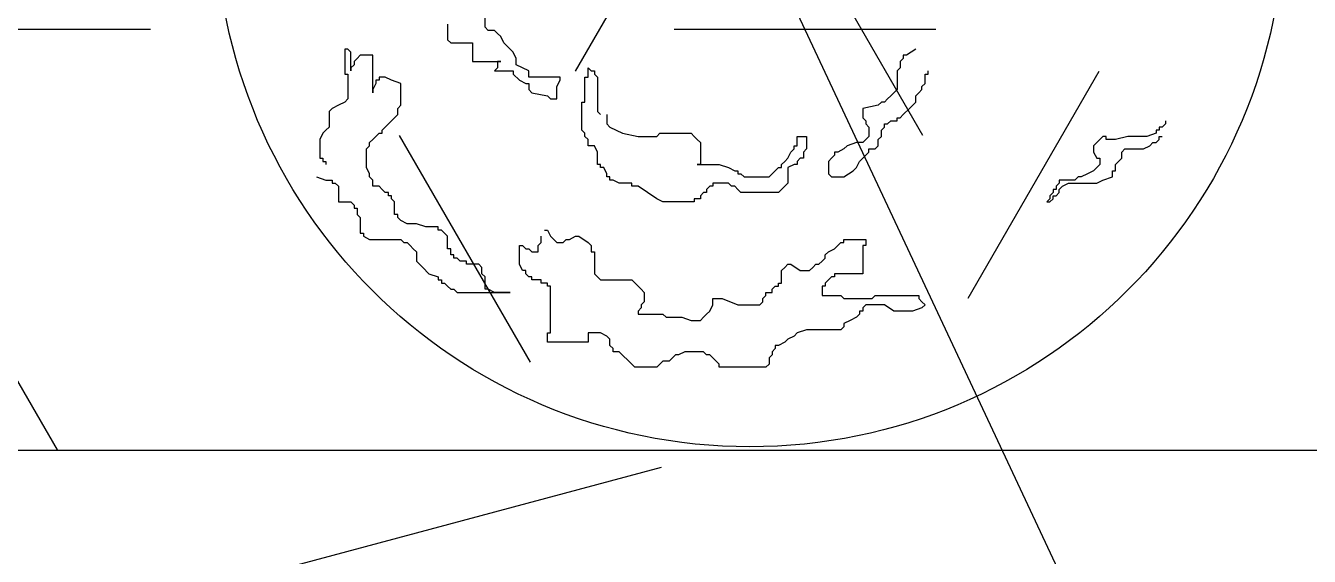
# Model space of a CAD drawing. Extents: x 941299 to 942979, y 2579300 to 2579597.
# Drawn here: x 942005.041 to 942008.934, y 2579401.559 to 2579403.168 of the extents above; entities that cross this region are included whole.
import ezdxf

# ---------------------------------------------------------------- set-up
doc = ezdxf.new("R2010")
doc.units = 0
for name, color, linetype in [('fz', 7, 'CONTINUOUS'), ('尺寸标注', 2, 'CONTINUOUS'), ('绿化工程', 3, 'CONTINUOUS')]:
    doc.layers.add(name, color=color, linetype=linetype)

# ---------------------------------------------------------------- blocks, each defined once
blk = doc.blocks.new('hg')
at = {"layer": '绿化工程', "color": 3}
for p, q in [((-0.8028, -0.3482), (-0.8028, -0.2442)), ((-0.9164, -0.3388), (-0.9164, -0.3861)), ((-0.7934, -0.3577), (-0.8028, -0.3482)), ((-0.9164, -0.3861), (-0.9069, -0.3955)), ((-0.7744, -0.3577), (-0.7934, -0.3577)), ((-0.765, -0.3672), (-0.7744, -0.3577)), ((-0.7555, -0.3766), (-0.765, -0.3672)), ((-0.7461, -0.3955), (-0.7555, -0.3766)), ((-1.2192, -0.4144), (-1.2286, -0.4144)), ((-1.2286, -0.4144), (-1.2286, -0.4901)), ((-1.2097, -0.4239), (-1.2192, -0.4144)), ((-1.2097, -0.4806), (-1.2097, -0.4239)), ((-0.9069, -0.3955), (-0.8407, -0.3955)), ((-0.8407, -0.3955), (-0.8407, -0.4523)), ((-0.7366, -0.405), (-0.7461, -0.3955)), ((-0.7177, -0.4239), (-0.7366, -0.405)), ((-0.7082, -0.4428), (-0.7177, -0.4239)), ((0.503, -0.4144), (0.4746, -0.4333)), ((-1.2002, -0.4617), (-1.2097, -0.4712)), ((-1.1908, -0.4428), (-1.2002, -0.4523)), ((-1.2002, -0.4523), (-1.2002, -0.4617)), ((-1.1813, -0.4333), (-1.1908, -0.4428)), ((-1.1435, -0.4333), (-1.1813, -0.4333)), ((-1.1435, -0.5468), (-1.1435, -0.4333)), ((-0.8407, -0.4523), (-0.7555, -0.4523)), ((-0.7555, -0.4523), (-0.765, -0.4523)), ((-0.765, -0.4523), (-0.765, -0.4712)), ((-0.7082, -0.4617), (-0.7082, -0.4428)), ((-0.6893, -0.4712), (-0.7082, -0.4617)), ((0.4651, -0.4428), (0.4557, -0.4523)), ((0.4557, -0.4523), (0.4557, -0.4712)), ((0.4746, -0.4333), (0.4651, -0.4333)), ((0.4651, -0.4333), (0.4651, -0.4428)), ((-1.2286, -0.4901), (-1.2192, -0.4901)), ((-1.2192, -0.4901), (-1.2192, -0.5657)), ((-1.2097, -0.4712), (-1.2097, -0.4806)), ((-1.1056, -0.4995), (-1.1245, -0.4995)), ((-1.1245, -0.4995), (-1.1245, -0.509)), ((-1.0867, -0.509), (-1.1056, -0.4995)), ((-0.765, -0.4712), (-0.7744, -0.4806)), ((-0.7744, -0.4806), (-0.7177, -0.4806)), ((-0.7177, -0.4806), (-0.7177, -0.4901)), ((-0.7177, -0.4901), (-0.6987, -0.509)), ((-0.6704, -0.4806), (-0.6893, -0.4712)), ((-0.6704, -0.4995), (-0.6704, -0.4806)), ((-0.5757, -0.4995), (-0.6704, -0.4995)), ((-0.5757, -0.509), (-0.5757, -0.4995)), ((-0.5, -0.5752), (-0.5, -0.4995)), ((-0.5, -0.4995), (-0.4906, -0.4995)), ((-0.4906, -0.4995), (-0.4906, -0.4712)), ((-0.4906, -0.4712), (-0.4811, -0.4806)), ((-0.4811, -0.4806), (-0.4716, -0.4806)), ((-0.4716, -0.4806), (-0.4716, -0.4901)), ((-0.4716, -0.4901), (-0.4622, -0.4995)), ((-0.4622, -0.4995), (-0.4622, -0.6036)), ((0.4557, -0.4712), (0.4462, -0.4806)), ((0.4462, -0.4806), (0.4462, -0.5374)), ((0.5314, -0.5185), (0.5314, -0.4901)), ((0.5314, -0.4901), (0.5408, -0.4901)), ((0.5408, -0.4901), (0.5408, -0.4806)), ((-1.134, -0.5185), (-1.1435, -0.5374)), ((-1.1435, -0.5374), (-1.1435, -0.5468)), ((-1.1245, -0.509), (-1.134, -0.509)), ((-1.134, -0.509), (-1.134, -0.5185)), ((-1.0583, -0.5185), (-1.0867, -0.509)), ((-1.0583, -0.5846), (-1.0583, -0.5185)), ((-0.6987, -0.509), (-0.6798, -0.5185)), ((-0.6798, -0.5185), (-0.6704, -0.5185)), ((-0.6704, -0.5185), (-0.6704, -0.5374)), ((-0.6704, -0.5374), (-0.6609, -0.5468)), ((-0.5852, -0.5279), (-0.5757, -0.509)), ((-0.5852, -0.5657), (-0.5852, -0.5279)), ((0.4462, -0.5374), (0.4273, -0.5563)), ((0.5124, -0.5468), (0.5219, -0.5374)), ((0.5219, -0.5279), (0.5314, -0.5185)), ((0.5219, -0.5374), (0.5219, -0.5279)), ((-1.2286, -0.5752), (-1.2476, -0.5846)), ((-1.2192, -0.5657), (-1.2286, -0.5752)), ((-0.6609, -0.5468), (-0.6136, -0.5563)), ((-0.6136, -0.5563), (-0.6041, -0.5657)), ((-0.6041, -0.5657), (-0.5852, -0.5657)), ((-0.5095, -0.6603), (-0.5095, -0.5752)), ((-0.5095, -0.5752), (-0.5, -0.5752)), ((0.3989, -0.5752), (0.3894, -0.5846)), ((0.4083, -0.5752), (0.3989, -0.5752)), ((0.4178, -0.5657), (0.4083, -0.5752)), ((0.4273, -0.5563), (0.4178, -0.5657)), ((0.484, -0.5941), (0.503, -0.5752)), ((0.503, -0.5563), (0.5124, -0.5468)), ((0.503, -0.5752), (0.503, -0.5563)), ((-1.2665, -0.5941), (-1.2759, -0.6036)), ((-1.2759, -0.6036), (-1.2759, -0.6508)), ((-1.2476, -0.5846), (-1.2665, -0.5941)), ((-1.0867, -0.6319), (-1.0772, -0.6225)), ((-1.0772, -0.6225), (-1.0678, -0.613)), ((-1.0678, -0.5941), (-1.0583, -0.5846)), ((-1.0678, -0.613), (-1.0678, -0.5941)), ((-0.4622, -0.6036), (-0.4527, -0.613)), ((-0.4338, -0.613), (-0.4338, -0.6414)), ((0.3894, -0.5846), (0.3421, -0.5941)), ((0.3421, -0.5941), (0.3421, -0.6225)), ((0.3421, -0.6225), (0.3516, -0.6319)), ((0.4462, -0.6319), (0.4462, -0.6225)), ((0.4462, -0.6225), (0.4557, -0.6225)), ((0.4557, -0.6225), (0.4651, -0.613)), ((0.4651, -0.613), (0.484, -0.5941)), ((-1.2854, -0.6603), (-1.2949, -0.6697)), ((-1.2759, -0.6508), (-1.2854, -0.6603)), ((-1.1151, -0.6603), (-1.1056, -0.6508)), ((-1.1151, -0.6697), (-1.1151, -0.6603)), ((-1.1056, -0.6508), (-1.0962, -0.6414)), ((-1.0962, -0.6414), (-1.0867, -0.6319)), ((-0.5, -0.6697), (-0.5095, -0.6603)), ((-0.4338, -0.6414), (-0.4243, -0.6508)), ((-0.4243, -0.6508), (-0.3865, -0.6697)), ((0.3516, -0.6319), (0.3516, -0.6414)), ((0.3516, -0.6414), (0.361, -0.6508)), ((0.361, -0.6508), (0.361, -0.6792)), ((0.3989, -0.6603), (0.4083, -0.6508)), ((0.3989, -0.6792), (0.3989, -0.6603)), ((0.4083, -0.6508), (0.4083, -0.6414)), ((0.4083, -0.6414), (0.4178, -0.6414)), ((0.4178, -0.6414), (0.4273, -0.6319)), ((0.4273, -0.6319), (0.4462, -0.6319)), ((1.241, -0.6603), (1.2316, -0.6603)), ((1.2316, -0.6603), (1.2316, -0.6697)), ((1.2505, -0.6508), (1.241, -0.6508)), ((1.241, -0.6508), (1.241, -0.6603)), ((1.2599, -0.6414), (1.2505, -0.6508)), ((1.2599, -0.6319), (1.2599, -0.6414)), ((-1.2949, -0.6697), (-1.3043, -0.6887)), ((-1.3043, -0.6887), (-1.3043, -0.7454)), ((-1.1529, -0.6981), (-1.1435, -0.6887)), ((-1.1529, -0.7076), (-1.1529, -0.6981)), ((-1.1435, -0.6887), (-1.134, -0.6792)), ((-1.134, -0.6792), (-1.1245, -0.6697)), ((-1.1245, -0.6697), (-1.1151, -0.6697)), ((-0.5, -0.6792), (-0.5, -0.6697)), ((-0.4906, -0.6887), (-0.5, -0.6792)), ((-0.4906, -0.7076), (-0.4906, -0.6887)), ((-0.3865, -0.6697), (-0.3392, -0.6792)), ((-0.3392, -0.6792), (-0.2824, -0.6792)), ((-0.2824, -0.6792), (-0.2729, -0.6697)), ((-0.2729, -0.6697), (-0.1783, -0.6697)), ((-0.1783, -0.6697), (-0.1689, -0.6792)), ((-0.1689, -0.6792), (-0.1594, -0.6887)), ((-0.1594, -0.6887), (-0.1499, -0.6981)), ((-0.1499, -0.6981), (-0.1499, -0.7643)), ((0.1434, -0.7076), (0.1434, -0.6792)), ((0.1434, -0.6792), (0.1718, -0.6792)), ((0.1718, -0.6792), (0.1718, -0.717)), ((0.3232, -0.6981), (0.2948, -0.7076)), ((0.3421, -0.6981), (0.3232, -0.6981)), ((0.3516, -0.6887), (0.3421, -0.6981)), ((0.361, -0.6792), (0.3516, -0.6887)), ((0.3894, -0.6887), (0.3989, -0.6792)), ((0.3894, -0.7076), (0.3894, -0.6887)), ((1.0518, -0.6981), (1.0423, -0.7076)), ((1.0707, -0.6792), (1.0518, -0.6981)), ((1.0802, -0.6792), (1.0707, -0.6792)), ((1.0802, -0.6887), (1.0802, -0.6792)), ((1.1085, -0.6887), (1.0802, -0.6887)), ((1.1464, -0.6792), (1.1085, -0.6887)), ((1.2032, -0.6792), (1.1464, -0.6792)), ((1.2316, -0.6697), (1.2032, -0.6792)), ((1.2126, -0.7076), (1.2221, -0.6981)), ((1.2221, -0.6981), (1.2316, -0.6981)), ((1.2316, -0.6981), (1.241, -0.6887)), ((1.241, -0.6887), (1.241, -0.6792)), ((1.241, -0.6792), (1.2505, -0.6792)), ((-1.1624, -0.717), (-1.1529, -0.7076)), ((-1.1624, -0.7738), (-1.1624, -0.717)), ((-0.4716, -0.7076), (-0.4906, -0.7076)), ((-0.4622, -0.7265), (-0.4716, -0.7076)), ((-0.4622, -0.7643), (-0.4622, -0.7265)), ((0.115, -0.7454), (0.1245, -0.7265)), ((0.1245, -0.7265), (0.1339, -0.717)), ((0.1339, -0.717), (0.1339, -0.7076)), ((0.1339, -0.7076), (0.1434, -0.7076)), ((0.1718, -0.717), (0.1623, -0.7265)), ((0.1623, -0.7265), (0.1623, -0.7454)), ((0.2569, -0.7359), (0.2475, -0.7454)), ((0.2664, -0.7265), (0.2569, -0.7265)), ((0.2569, -0.7265), (0.2569, -0.7359)), ((0.2853, -0.717), (0.2664, -0.7265)), ((0.2948, -0.7076), (0.2853, -0.717)), ((0.3421, -0.7454), (0.361, -0.7265)), ((0.361, -0.7265), (0.361, -0.717)), ((0.361, -0.717), (0.38, -0.717)), ((0.38, -0.717), (0.3894, -0.7076)), ((1.0423, -0.7076), (1.0423, -0.7265)), ((1.0423, -0.7265), (1.0518, -0.7454)), ((1.1275, -0.7265), (1.1369, -0.717)), ((1.1275, -0.7454), (1.1275, -0.7265)), ((1.1369, -0.717), (1.1937, -0.717)), ((1.1937, -0.717), (1.2126, -0.7076)), ((-1.3043, -0.7454), (-1.2949, -0.7454)), ((-1.2949, -0.7454), (-1.2949, -0.7548)), ((-1.2949, -0.7548), (-1.2854, -0.7548)), ((-1.2854, -0.7548), (-1.2854, -0.7643)), ((-1.1529, -0.7927), (-1.1624, -0.7738)), ((-0.4527, -0.7643), (-0.4622, -0.7643)), ((-0.4527, -0.7738), (-0.4527, -0.7643)), ((-0.4433, -0.7738), (-0.4527, -0.7738)), ((-0.4338, -0.7927), (-0.4433, -0.7738)), ((-0.1499, -0.7643), (-0.1594, -0.7643)), ((-0.1594, -0.7643), (-0.0932, -0.7643)), ((-0.0932, -0.7643), (-0.0648, -0.7738)), ((-0.0648, -0.7738), (-0.0458, -0.7832)), ((0.0677, -0.7927), (0.0866, -0.7738)), ((0.0866, -0.7738), (0.0961, -0.7738)), ((0.0961, -0.7643), (0.1056, -0.7548)), ((0.0961, -0.7738), (0.0961, -0.7643)), ((0.1056, -0.7548), (0.115, -0.7454)), ((0.1339, -0.7643), (0.115, -0.7738)), ((0.115, -0.7738), (0.115, -0.821)), ((0.1434, -0.7643), (0.1339, -0.7643)), ((0.1529, -0.7454), (0.1434, -0.7548)), ((0.1434, -0.7548), (0.1434, -0.7643)), ((0.1623, -0.7454), (0.1529, -0.7454)), ((0.2475, -0.7454), (0.238, -0.7548)), ((0.238, -0.7548), (0.238, -0.7927)), ((0.3137, -0.7832), (0.3232, -0.7738)), ((0.3232, -0.7738), (0.3326, -0.7548)), ((0.3326, -0.7548), (0.3421, -0.7454)), ((1.0612, -0.7643), (1.0423, -0.7832)), ((1.0518, -0.7454), (1.0612, -0.7454)), ((1.0612, -0.7454), (1.0612, -0.7643)), ((1.1085, -0.7643), (1.1275, -0.7454)), ((1.1085, -0.7832), (1.1085, -0.7643)), ((-1.3138, -0.8021), (-1.2854, -0.8116)), ((-1.2854, -0.8116), (-1.2665, -0.8116)), ((-1.2665, -0.8116), (-1.2665, -0.821)), ((-1.1529, -0.8021), (-1.1529, -0.7927)), ((-1.1435, -0.8116), (-1.1529, -0.8021)), ((-1.1435, -0.8305), (-1.1435, -0.8116)), ((-0.4338, -0.8021), (-0.4338, -0.7927)), ((-0.4243, -0.8021), (-0.4338, -0.8021)), ((-0.4243, -0.8116), (-0.4243, -0.8021)), ((-0.4149, -0.8116), (-0.4243, -0.8116)), ((-0.3959, -0.821), (-0.4149, -0.8116)), ((-0.0458, -0.7832), (-0.0364, -0.7832)), ((-0.0364, -0.7832), (-0.0364, -0.7927)), ((-0.0364, -0.7927), (-0.0269, -0.7927)), ((-0.0269, -0.7927), (-0.0175, -0.8021)), ((-0.0175, -0.8021), (0.0582, -0.8021)), ((0.0582, -0.8021), (0.0677, -0.7927)), ((0.238, -0.7927), (0.2475, -0.8021)), ((0.2475, -0.8021), (0.2853, -0.8021)), ((0.2853, -0.8021), (0.3137, -0.7832)), ((0.9855, -0.8116), (0.9382, -0.8116)), ((0.9382, -0.8116), (0.9382, -0.821)), ((0.995, -0.8021), (0.9855, -0.8116)), ((1.0045, -0.8021), (0.995, -0.8021)), ((1.0234, -0.7927), (1.0045, -0.8021)), ((1.0423, -0.7832), (1.0234, -0.7927)), ((1.0518, -0.821), (1.0707, -0.8116)), ((1.0707, -0.8116), (1.0991, -0.8021)), ((1.0991, -0.8021), (1.0991, -0.7832)), ((1.0991, -0.7832), (1.1085, -0.7832)), ((-1.2665, -0.821), (-1.257, -0.821)), ((-1.257, -0.821), (-1.2476, -0.8305)), ((-1.2476, -0.8305), (-1.2476, -0.8778)), ((-1.1245, -0.8305), (-1.1435, -0.8305)), ((-1.1151, -0.84), (-1.1245, -0.8305)), ((-1.1056, -0.8494), (-1.1151, -0.84)), ((-1.0962, -0.8494), (-1.1056, -0.8494)), ((-1.0962, -0.8589), (-1.0962, -0.8494)), ((-0.3581, -0.821), (-0.3959, -0.821)), ((-0.3581, -0.8305), (-0.3581, -0.821)), ((-0.3392, -0.8305), (-0.3581, -0.8305)), ((-0.3108, -0.8494), (-0.3392, -0.8305)), ((-0.2824, -0.8683), (-0.3108, -0.8494)), ((-0.1405, -0.8494), (-0.1499, -0.8589)), ((-0.131, -0.8494), (-0.1405, -0.8494)), ((-0.1215, -0.8305), (-0.131, -0.84)), ((-0.131, -0.84), (-0.131, -0.8494)), ((-0.1121, -0.8305), (-0.1215, -0.8305)), ((-0.0648, -0.821), (-0.1121, -0.821)), ((-0.1121, -0.821), (-0.1121, -0.8305)), ((-0.0553, -0.8305), (-0.0648, -0.821)), ((-0.0458, -0.8305), (-0.0553, -0.8305)), ((-0.0364, -0.84), (-0.0458, -0.8305)), ((-0.0269, -0.8494), (-0.0364, -0.84)), ((0.0866, -0.8494), (-0.0269, -0.8494)), ((0.0961, -0.84), (0.0866, -0.8494)), ((0.1056, -0.8305), (0.0961, -0.84)), ((0.115, -0.821), (0.1056, -0.8305)), ((0.9193, -0.8494), (0.9098, -0.8589)), ((0.9288, -0.84), (0.9193, -0.84)), ((0.9193, -0.84), (0.9193, -0.8494)), ((0.9382, -0.821), (0.9288, -0.8305)), ((0.9288, -0.8305), (0.9288, -0.84)), ((0.9288, -0.8589), (0.9382, -0.8494)), ((0.9382, -0.84), (0.9477, -0.8305)), ((0.9382, -0.8494), (0.9382, -0.84)), ((0.9477, -0.8305), (0.9666, -0.821)), ((0.9666, -0.821), (1.0518, -0.821)), ((-1.2476, -0.8778), (-1.2097, -0.8778)), ((-1.2097, -0.8778), (-1.2002, -0.8872)), ((-1.2002, -0.8872), (-1.2002, -0.8967)), ((-1.0867, -0.8589), (-1.0962, -0.8589)), ((-1.0867, -0.8683), (-1.0867, -0.8589)), ((-1.0772, -0.8778), (-1.0867, -0.8683)), ((-1.0772, -0.9156), (-1.0772, -0.8778)), ((-0.2635, -0.8778), (-0.2824, -0.8683)), ((-0.1689, -0.8778), (-0.2635, -0.8778)), ((-0.1499, -0.8683), (-0.1689, -0.8683)), ((-0.1689, -0.8683), (-0.1689, -0.8778)), ((-0.1499, -0.8589), (-0.1499, -0.8683)), ((0.9098, -0.8683), (0.9004, -0.8778)), ((0.9004, -0.8778), (0.9098, -0.8778)), ((0.9098, -0.8589), (0.9098, -0.8683)), ((0.9098, -0.8778), (0.9193, -0.8683)), ((0.9193, -0.8683), (0.9193, -0.8589)), ((0.9193, -0.8589), (0.9288, -0.8589)), ((-1.2002, -0.8967), (-1.1908, -0.8967)), ((-1.1908, -0.8967), (-1.1908, -0.9156)), ((-1.1908, -0.9156), (-1.1813, -0.9251)), ((-1.1813, -0.9251), (-1.1813, -0.9723)), ((-1.0678, -0.9156), (-1.0772, -0.9156)), ((-1.0678, -0.9251), (-1.0678, -0.9156)), ((-1.0583, -0.9345), (-1.0678, -0.9251)), ((-1.1813, -0.9723), (-1.1719, -0.9723)), ((-1.1719, -0.9723), (-1.1719, -0.9818)), ((-1.0394, -0.944), (-1.0583, -0.9345)), ((-1.011, -0.944), (-1.0394, -0.944)), ((-0.9826, -0.9534), (-1.011, -0.944)), ((-0.9448, -0.9534), (-0.9826, -0.9534)), ((-0.9448, -0.9629), (-0.9448, -0.9534)), ((-0.9353, -0.9629), (-0.9448, -0.9629)), ((-0.9258, -0.9723), (-0.9353, -0.9629)), ((-0.9164, -0.9818), (-0.9258, -0.9723)), ((-0.623, -0.9629), (-0.6136, -0.9629)), ((-0.6136, -0.9629), (-0.6041, -0.9818)), ((-1.1719, -0.9818), (-1.1529, -0.9912)), ((-1.1529, -0.9912), (-1.0583, -0.9912)), ((-1.0583, -0.9912), (-1.0488, -1.0007)), ((-1.0488, -1.0007), (-1.0394, -1.0007)), ((-1.0394, -1.0007), (-1.0299, -1.0102)), ((-1.0299, -1.0102), (-1.0205, -1.0196)), ((-0.9164, -1.0196), (-0.9164, -0.9818)), ((-0.6987, -1.0669), (-0.6987, -1.0102)), ((-0.6987, -1.0102), (-0.6893, -1.0102)), ((-0.6893, -1.0102), (-0.6798, -1.0196)), ((-0.642, -1.0102), (-0.6325, -1.0007)), ((-0.642, -1.0291), (-0.642, -1.0102)), ((-0.6325, -1.0007), (-0.6325, -0.9818)), ((-0.6041, -0.9818), (-0.5947, -0.9912)), ((-0.5947, -0.9912), (-0.5852, -1.0007)), ((-0.5852, -1.0007), (-0.5663, -1.0007)), ((-0.5663, -1.0007), (-0.5568, -0.9912)), ((-0.5568, -0.9912), (-0.5473, -0.9912)), ((-0.5473, -0.9912), (-0.5284, -0.9818)), ((-0.5284, -0.9818), (-0.519, -0.9818)), ((-0.519, -0.9818), (-0.4906, -1.0007)), ((-0.4906, -1.0007), (-0.4811, -1.0102)), ((-0.4811, -1.0102), (-0.4811, -1.0291)), ((0.2569, -1.0196), (0.2664, -1.0102)), ((0.2664, -1.0102), (0.2759, -1.0007)), ((0.2759, -1.0007), (0.2853, -1.0007)), ((0.2853, -1.0007), (0.2853, -0.9912)), ((0.2853, -0.9912), (0.3516, -0.9912)), ((0.3516, -1.0102), (0.3421, -1.0102)), ((0.3421, -1.0102), (0.3421, -1.0953)), ((0.3516, -0.9912), (0.3516, -1.0102)), ((-1.0205, -1.0196), (-1.011, -1.0291)), ((-1.011, -1.0291), (-1.011, -1.0574)), ((-0.9069, -1.0196), (-0.9164, -1.0196)), ((-0.9069, -1.0385), (-0.9069, -1.0196)), ((-0.8974, -1.0385), (-0.9069, -1.0385)), ((-0.8974, -1.048), (-0.8974, -1.0385)), ((-0.888, -1.048), (-0.8974, -1.048)), ((-0.8785, -1.0574), (-0.888, -1.048)), ((-0.6798, -1.0196), (-0.6704, -1.0196)), ((-0.6704, -1.0196), (-0.6609, -1.0291)), ((-0.6609, -1.0291), (-0.642, -1.0291)), ((-0.4811, -1.0291), (-0.4716, -1.0291)), ((-0.4716, -1.0291), (-0.4716, -1.0953)), ((0.2191, -1.0574), (0.2286, -1.048)), ((0.2286, -1.0385), (0.238, -1.0291)), ((0.2286, -1.048), (0.2286, -1.0385)), ((0.238, -1.0291), (0.2569, -1.0196)), ((-1.011, -1.0574), (-1.0015, -1.0669)), ((-1.0015, -1.0669), (-0.9921, -1.0763)), ((-0.9921, -1.0763), (-0.9731, -1.0953)), ((-0.8596, -1.0574), (-0.8785, -1.0574)), ((-0.8596, -1.0669), (-0.8596, -1.0574)), ((-0.8218, -1.0669), (-0.8596, -1.0669)), ((-0.8123, -1.0763), (-0.8218, -1.0669)), ((-0.8123, -1.0953), (-0.8123, -1.0763)), ((-0.6893, -1.0858), (-0.6987, -1.0669)), ((-0.6798, -1.0858), (-0.6893, -1.0858)), ((-0.6798, -1.0953), (-0.6798, -1.0858)), ((0.0961, -1.0858), (0.1056, -1.0763)), ((0.0961, -1.1236), (0.0961, -1.0858)), ((0.1056, -1.0763), (0.115, -1.0669)), ((0.115, -1.0669), (0.1245, -1.0669)), ((0.1245, -1.0669), (0.1529, -1.0858)), ((0.1529, -1.0858), (0.1812, -1.0858)), ((0.1812, -1.0858), (0.1907, -1.0763)), ((0.1907, -1.0763), (0.2002, -1.0669)), ((0.2002, -1.0669), (0.2096, -1.0669)), ((0.2096, -1.0669), (0.2191, -1.0574)), ((-0.9731, -1.0953), (-0.9448, -1.1047)), ((-0.9448, -1.1047), (-0.9448, -1.1142)), ((-0.9448, -1.1142), (-0.9353, -1.1142)), ((-0.9353, -1.1142), (-0.9353, -1.1236)), ((-0.9353, -1.1236), (-0.9258, -1.1236)), ((-0.9258, -1.1236), (-0.9164, -1.1331)), ((-0.8028, -1.1047), (-0.8123, -1.0953)), ((-0.8028, -1.1425), (-0.8028, -1.1047)), ((-0.6704, -1.1047), (-0.6798, -1.0953)), ((-0.6609, -1.1047), (-0.6704, -1.1047)), ((-0.6609, -1.1142), (-0.6609, -1.1047)), ((-0.6325, -1.1142), (-0.6609, -1.1142)), ((-0.6325, -1.1236), (-0.6325, -1.1142)), ((-0.6136, -1.1236), (-0.6325, -1.1236)), ((-0.6136, -1.1331), (-0.6136, -1.1236)), ((-0.4716, -1.0953), (-0.4622, -1.1047)), ((-0.4622, -1.1047), (-0.4527, -1.1142)), ((-0.4527, -1.1142), (-0.3581, -1.1142)), ((-0.3581, -1.1142), (-0.3392, -1.1331)), ((0.0866, -1.1331), (0.0866, -1.1236)), ((0.0866, -1.1236), (0.0961, -1.1236)), ((0.238, -1.1142), (0.2286, -1.1236)), ((0.2286, -1.1236), (0.2286, -1.1331)), ((0.2475, -1.1047), (0.238, -1.1142)), ((0.2569, -1.1047), (0.2475, -1.1047)), ((0.3421, -1.0953), (0.2569, -1.0953)), ((0.2569, -1.0953), (0.2569, -1.1047)), ((-0.9164, -1.1331), (-0.9069, -1.1425)), ((-0.9069, -1.1425), (-0.8974, -1.1425)), ((-0.8974, -1.1425), (-0.888, -1.152)), ((-0.888, -1.152), (-0.7271, -1.152)), ((-0.7934, -1.1425), (-0.8028, -1.1425)), ((-0.7744, -1.152), (-0.7934, -1.1425)), ((-0.7271, -1.152), (-0.7744, -1.152)), ((-0.6041, -1.1331), (-0.6136, -1.1331)), ((-0.6041, -1.2749), (-0.6041, -1.1331)), ((-0.3392, -1.1331), (-0.3297, -1.1425)), ((-0.3297, -1.1425), (-0.3203, -1.152)), ((-0.3203, -1.152), (-0.3203, -1.1804)), ((0.0393, -1.1709), (0.0488, -1.1615)), ((0.0488, -1.1615), (0.0488, -1.152)), ((0.0488, -1.152), (0.0677, -1.152)), ((0.0677, -1.1425), (0.0772, -1.1331)), ((0.0677, -1.152), (0.0677, -1.1425)), ((0.0772, -1.1331), (0.0866, -1.1331)), ((0.2286, -1.1331), (0.2191, -1.1331)), ((0.2191, -1.1331), (0.2191, -1.1615)), ((0.2191, -1.1615), (0.2759, -1.1615)), ((0.2759, -1.1615), (0.2853, -1.1709)), ((0.3705, -1.1709), (0.38, -1.1615)), ((0.38, -1.1615), (0.5124, -1.1615)), ((0.5124, -1.1615), (0.5124, -1.1709)), ((-0.3297, -1.1993), (-0.3392, -1.2087)), ((-0.3203, -1.1804), (-0.3297, -1.1898)), ((-0.3297, -1.1898), (-0.3297, -1.1993)), ((-0.1215, -1.2087), (-0.1121, -1.1898)), ((-0.1121, -1.1898), (-0.1121, -1.1709)), ((-0.1121, -1.1709), (-0.0837, -1.1709)), ((-0.0837, -1.1709), (-0.0364, -1.1898)), ((-0.0364, -1.1898), (0.0299, -1.1898)), ((0.0299, -1.1898), (0.0393, -1.1804)), ((0.0393, -1.1804), (0.0393, -1.1709)), ((0.2853, -1.1709), (0.3705, -1.1709)), ((0.3516, -1.1898), (0.3421, -1.1993)), ((0.3421, -1.1993), (0.3421, -1.2087)), ((0.4083, -1.1898), (0.3516, -1.1898)), ((0.4367, -1.2087), (0.4083, -1.1898)), ((0.5219, -1.1993), (0.4935, -1.2087)), ((0.5124, -1.1709), (0.5219, -1.1804)), ((0.5219, -1.1804), (0.5314, -1.1898)), ((0.5314, -1.1898), (0.5219, -1.1993)), ((-0.3392, -1.2087), (-0.3392, -1.2182)), ((-0.3392, -1.2182), (-0.2635, -1.2182)), ((-0.2635, -1.2182), (-0.254, -1.2276)), ((-0.254, -1.2276), (-0.2067, -1.2276)), ((-0.2067, -1.2276), (-0.1783, -1.2371)), ((-0.1783, -1.2371), (-0.1499, -1.2371)), ((-0.1499, -1.2371), (-0.1405, -1.2276)), ((-0.1405, -1.2276), (-0.131, -1.2182)), ((-0.131, -1.2182), (-0.1215, -1.2087)), ((0.3043, -1.2371), (0.2853, -1.2466)), ((0.3232, -1.2276), (0.3043, -1.2371)), ((0.3326, -1.2182), (0.3232, -1.2276)), ((0.3421, -1.2087), (0.3326, -1.2087)), ((0.3326, -1.2087), (0.3326, -1.2182)), ((0.4935, -1.2087), (0.4367, -1.2087)), ((-0.6136, -1.3033), (-0.6136, -1.2749)), ((-0.6136, -1.2749), (-0.6041, -1.2749)), ((-0.4527, -1.2749), (-0.4906, -1.2749)), ((-0.4906, -1.2749), (-0.4906, -1.3033)), ((-0.4338, -1.2844), (-0.4527, -1.2749)), ((-0.4243, -1.2938), (-0.4338, -1.2844)), ((0.1339, -1.2844), (0.115, -1.2938)), ((0.1434, -1.2749), (0.1339, -1.2844)), ((0.1718, -1.2655), (0.1434, -1.2749)), ((0.2759, -1.2655), (0.1718, -1.2655)), ((0.2853, -1.256), (0.2759, -1.2655)), ((0.2853, -1.2466), (0.2853, -1.256)), ((-0.4906, -1.3033), (-0.6136, -1.3033)), ((-0.4243, -1.3127), (-0.4243, -1.2938)), ((-0.4149, -1.3222), (-0.4243, -1.3127)), ((-0.4149, -1.3317), (-0.4149, -1.3222)), ((0.0772, -1.3222), (0.0677, -1.3317)), ((0.0866, -1.3127), (0.0772, -1.3127)), ((0.0772, -1.3127), (0.0772, -1.3222)), ((0.1056, -1.3033), (0.0866, -1.3127)), ((0.115, -1.2938), (0.1056, -1.3033)), ((-0.3959, -1.3317), (-0.4149, -1.3317)), ((-0.3581, -1.3695), (-0.3959, -1.3317)), ((-0.2635, -1.36), (-0.2729, -1.3695)), ((-0.2446, -1.36), (-0.2635, -1.36)), ((-0.2256, -1.3411), (-0.2446, -1.36)), ((-0.2162, -1.3411), (-0.2256, -1.3411)), ((-0.1972, -1.3317), (-0.2162, -1.3411)), ((-0.1405, -1.3317), (-0.1972, -1.3317)), ((-0.131, -1.3411), (-0.1405, -1.3317)), ((-0.1215, -1.3411), (-0.131, -1.3411)), ((-0.1121, -1.3506), (-0.1215, -1.3411)), ((-0.0932, -1.3695), (-0.1121, -1.3506)), ((0.0677, -1.3411), (0.0582, -1.3506)), ((0.0582, -1.3506), (0.0582, -1.3695)), ((0.0677, -1.3317), (0.0677, -1.3411)), ((-0.3486, -1.3789), (-0.3581, -1.3695)), ((-0.2824, -1.3789), (-0.3486, -1.3789)), ((-0.2729, -1.3695), (-0.2824, -1.3789)), ((-0.0932, -1.3789), (-0.0932, -1.3695)), ((0.0488, -1.3789), (-0.0932, -1.3789)), ((0.0582, -1.3695), (0.0488, -1.3789))]:
    blk.add_line(p, q, dxfattribs=at)
blk.add_circle((0, 0), 1.62, dxfattribs=at)

msp = doc.modelspace()

# ---------------------------------------------------------------- hatches: boundary and pattern name
at = {"layer": '绿化工程'}
h = msp.add_hatch(dxfattribs=at)
h.set_pattern_fill('HEX', color=9, scale=0.25, style=0)
h.set_pattern_definition([(0, (125, 0), (0, 1.374815), [0.79375, -1.5875]), (120, (125, 0), (-1.1906247155, -0.6874075), [0.79375, -1.5875]), (60, (125.7938, 0), (-1.1906247155, 0.6874075), [0.79375, -1.5875])])
h.paths.add_polyline_path([(941971.7134, 2579401.88137), (941971.7134, 2579404.38137), (942034.2134, 2579404.38137), (942034.2134, 2579401.88137)])
h = msp.add_hatch(dxfattribs=at)
h.set_pattern_fill('TRIANG', color=9, scale=0.25, angle=75, style=0)
h.set_pattern_definition([(135, (125, 0), (-2.3001105254, -0.6163125027), [1.190625, -1.190625]), (195, (125, 0), (-0.6163129787, -2.3001103979), [1.190625, -1.190625]), (75, (123.85, -0.3082), (-1.6837975467, 1.6837978952), [1.190625, -1.190625])])
h.paths.add_polyline_path([(941971.7134, 2579399.62137), (941971.7134, 2579401.88137), (942034.2134, 2579401.88137), (942034.2134, 2579399.62137)])

# ---------------------------------------------------------------- linework, layer by layer
at = {"layer": 'fz', "color": 8}
msp.add_line((941784.2134, 2579401.88137), (942084.2134, 2579401.88137), dxfattribs=at)
at = {"layer": '尺寸标注'}
msp.add_line((942007.23712, 2579403.51163), (942011.57273, 2579394.26761), dxfattribs=at)

# ---------------------------------------------------------------- block references
at = {"layer": 'fz'}
msp.add_blockref('hg', (942007.23712, 2579403.51115), dxfattribs=at)

doc.saveas('drawing.dxf')
